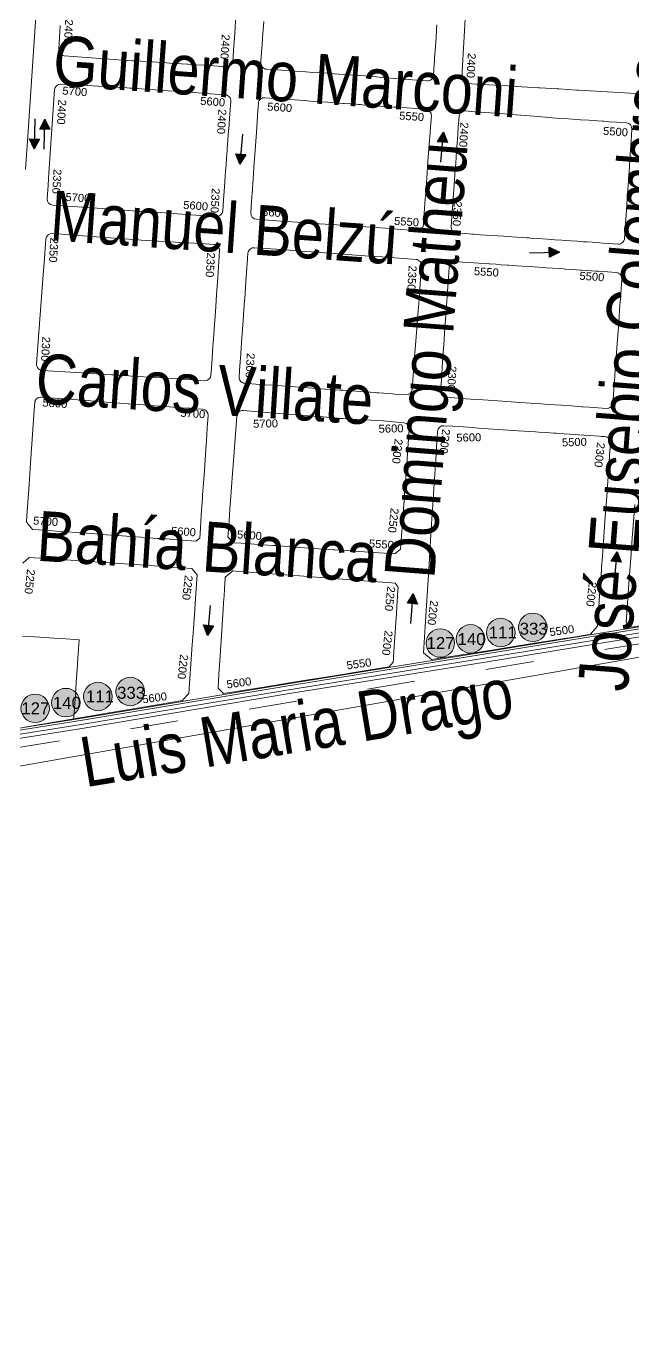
# Model space of a CAD drawing. Header units: millimetres. Extents: x 11558 to 23675, y 49449 to 61482.
# Drawn here: x 14856 to 15159, y 55464 to 56112 of the extents above; entities that cross this region are included whole.
import ezdxf

# ---------------------------------------------------------------- set-up
doc = ezdxf.new("R2010")
doc.units = ezdxf.units.MM
doc.linetypes.add('ACAD_ISO03W100', pattern=[30, 12, -18])
for name, color, linetype in [('0. plano base - nombres calles', 22, 'Continuous'), ('0. Plano Base - PLANO', 254, 'Continuous'), ('0. Plano base - sentido calles', 253, 'Continuous'), ('0.BARRIOS - DIVISIÓN', 12, 'ACAD_ISO03W100'), ('7. puesta en valor CC la lucila', 212, 'Continuous'), ('Linea 111 IDA', 139, 'Continuous'), ('Linea 140 IDA', 101, 'Continuous'), ('numeración', 7, 'Continuous')]:
    doc.layers.add(name, color=color, linetype=linetype)
doc.layers.add('Linea 127', color=7, linetype='Continuous', true_color=0x7c09c3, transparency=0.5)
doc.layers.add('Linea 707 - ex333', color=7, linetype='Continuous', true_color=0xad002b)
doc.layers.add('Linea 707 - ex333 -', color=7, linetype='Continuous', true_color=0x616161)
doc.layers.get('7. puesta en valor CC la lucila').off()
doc.styles.get("Standard").update_dxf_attribs({"font": 'arial.ttf'})

# ---------------------------------------------------------------- blocks, each defined once
blk = doc.blocks.new('MANZANAS')
at = {"layer": '0. Plano Base - PLANO', "color": 0, "linetype": 'Continuous', "lineweight": 5}
for points in [[(5634765.96, 6177905.79), (5634754.89, 6177900.84), (5634749.82, 6177898.58), (5634731.39, 6177890.33), (5634731.03, 6177890.17), (5634730.62, 6177889.99), (5634722.44, 6177886.33), (5634721.76, 6177886.03), (5634713.73, 6177882.44), (5634713.19, 6177882.2), (5634705.52, 6177878.77), (5634700.93, 6177876.71), (5634699.16, 6177875.92), (5634694.94, 6177874.03), (5634693.05, 6177873.19), (5634687.98, 6177870.92), (5634684.67, 6177869.44), (5634680.78, 6177867.7, -0.412659), (5634676.83, 6177869.2), (5634676.25, 6177870.47), (5634675.74, 6177871.6), (5634674.4, 6177874.55), (5634670.79, 6177882.5), (5634667.22, 6177890.37), (5634663.46, 6177898.64)], [(5634653.65, 6177886.64), (5634654.53, 6177884.63), (5634654.82, 6177883.96), (5634656.13, 6177880.97), (5634657.83, 6177877.09), (5634658.88, 6177874.69), (5634659.41, 6177873.49), (5634659.44, 6177873.42), (5634660.45, 6177871.1), (5634660.93, 6177870), (5634662.49, 6177866.45), (5634662.65, 6177866.08), (5634663.77, 6177863.53, -0.417991), (5634662.18, 6177859.56), (5634657.48, 6177857.58), (5634649.48, 6177854.2), (5634641.4, 6177850.78), (5634637.45, 6177849.12), (5634633.41, 6177847.41), (5634625.46, 6177844.01), (5634617.49, 6177840.52), (5634616.12, 6177839.92), (5634612.56, 6177838.37), (5634609.52, 6177837.04), (5634606.39, 6177835.67), (5634601.53, 6177833.55), (5634593.4, 6177830), (5634588.32, 6177827.78, -0.415057), (5634584.37, 6177829.33), (5634584.05, 6177830.08), (5634579.77, 6177839.94), (5634579.4, 6177840.8), (5634577.82, 6177844.44), (5634576.16, 6177848.27)], [(5634562.34, 6177844.68), (5634565.97, 6177836.41), (5634569.4, 6177828.62), (5634570.65, 6177825.75), (5634570.71, 6177825.63), (5634571.56, 6177823.7, -0.413394), (5634570.02, 6177819.75), (5634568.19, 6177818.94), (5634560.2, 6177815.4), (5634556.16, 6177813.61), (5634555.83, 6177813.47), (5634552.09, 6177811.82), (5634544.12, 6177808.29), (5634541, 6177806.91), (5634536.1, 6177804.74), (5634535.38, 6177804.43), (5634535, 6177804.26), (5634532.17, 6177803), (5634530.66, 6177802.34), (5634528.18, 6177801.24), (5634526.99, 6177800.71), (5634520.37, 6177797.79), (5634495.6, 6177787.24, -0.410311), (5634491.68, 6177788.79), (5634486.84, 6177799.75)]]:
    blk.add_lwpolyline(points, format="xyb", dxfattribs=at)
for points in [[(5634460.82, 6177828.07), (5634498.95, 6177740.73), (5634501.67, 6177734.49), (5634504.59, 6177727.8)], [(5634900.94, 6177680.67), (5634878.63, 6177664.23), (5634875.27, 6177665.11), (5634866.63, 6177685.17), (5634866.46, 6177685.57), (5634862.56, 6177694.63), (5634858.55, 6177703.95), (5634851.88, 6177719.46)], [(5634594.22, 6177552.52), (5634595.67, 6177556.62), (5634608.05, 6177562.02), (5634621.19, 6177567.75), (5634630.35, 6177571.74), (5634639.43, 6177575.7), (5634648.8, 6177579.79), (5634661.25, 6177585.22), (5634665.91, 6177587.25), (5634670.31, 6177589.17), (5634674.2, 6177587.52), (5634676.9, 6177581.28), (5634680.92, 6177571.98), (5634681.4, 6177570.87), (5634681.99, 6177569.5), (5634684.93, 6177562.68), (5634688.88, 6177553.54), (5634689.02, 6177553.22), (5634697.76, 6177532.99), (5634696.77, 6177529.28), (5634696.55, 6177528.42), (5634687.12, 6177521.29), (5634679.05, 6177515.18), (5634669.38, 6177507.87), (5634661.44, 6177501.86), (5634652.64, 6177495.2), (5634652.3, 6177495.97), (5634651.33, 6177498.19), (5634648.74, 6177504.1), (5634644.22, 6177514.43), (5634642.7, 6177517.9), (5634640.46, 6177523.02), (5634638.6, 6177527.28), (5634636.73, 6177531.54), (5634628.62, 6177527.97), (5634625.17, 6177526.45), (5634623.25, 6177525.6), (5634618.82, 6177523.64), (5634613.93, 6177521.49), (5634610.77, 6177520.09)], [(5634610.77, 6177520.09), (5634613.93, 6177521.49), (5634618.82, 6177523.64), (5634623.25, 6177525.6), (5634625.17, 6177526.45), (5634628.62, 6177527.97), (5634636.73, 6177531.54), (5634638.6, 6177527.28), (5634640.46, 6177523.02), (5634642.7, 6177517.9), (5634644.22, 6177514.43), (5634648.74, 6177504.1), (5634651.33, 6177498.19), (5634652.3, 6177495.97), (5634652.64, 6177495.2), (5634632.89, 6177480.26)]]:
    blk.add_lwpolyline(points, dxfattribs=at)
for points in [[(5634686.15, 6177855.11), (5634690.53, 6177856.96), (5634697.56, 6177859.94), (5634704.11, 6177862.72), (5634707.44, 6177864.12), (5634711.65, 6177865.9), (5634719.59, 6177869.26), (5634727.82, 6177872.78), (5634731.47, 6177874.37), (5634735.71, 6177876.21), (5634739.1, 6177877.69), (5634742.92, 6177879.35), (5634746.88, 6177881.08), (5634749.23, 6177882.1), (5634749.69, 6177882.3), (5634752.36, 6177883.46), (5634755.78, 6177884.95), (5634760.22, 6177886.88, -0.414039), (5634764.17, 6177885.33), (5634766.55, 6177879.88), (5634770.03, 6177871.89), (5634771.69, 6177868.08), (5634773.4, 6177864.16), (5634775.42, 6177859.53), (5634776.97, 6177855.97), (5634780.36, 6177848.2), (5634783.99, 6177839.88), (5634786.05, 6177835.17, -0.414222), (5634784.49, 6177831.22), (5634780.22, 6177829.36), (5634777.55, 6177828.19), (5634772.65, 6177826.05), (5634769.91, 6177824.86), (5634768.67, 6177824.32), (5634767.06, 6177823.62), (5634765.74, 6177823.04), (5634762.96, 6177821.83), (5634760.12, 6177820.59), (5634758.64, 6177819.95), (5634755.45, 6177818.55), (5634752.02, 6177817.06), (5634747.33, 6177815.02), (5634744.2, 6177813.65), (5634743.68, 6177813.43), (5634742.54, 6177812.93), (5634735.66, 6177809.93), (5634731.98, 6177808.32), (5634729.13, 6177807.08), (5634726.75, 6177806.04), (5634721.18, 6177803.61), (5634718.09, 6177802.27), (5634717.35, 6177801.95), (5634716.1, 6177801.4), (5634714.12, 6177800.54), (5634710.43, 6177798.93, -0.415037), (5634706.48, 6177800.49), (5634705.73, 6177802.22), (5634704.17, 6177805.82), (5634701.24, 6177812.58), (5634700.84, 6177813.53), (5634697.29, 6177821.73), (5634696.09, 6177824.5), (5634695.1, 6177826.81), (5634693.9, 6177829.57), (5634692.58, 6177832.63), (5634690.48, 6177837.48), (5634689.27, 6177840.28), (5634686.79, 6177846.02), (5634686.68, 6177846.27), (5634684.57, 6177851.16, -0.416484)], [(5634623.85, 6177761.23), (5634618.46, 6177758.89, -0.413859), (5634614.52, 6177760.45), (5634612.27, 6177765.61), (5634610.45, 6177769.78), (5634609.95, 6177770.94), (5634609.27, 6177772.49), (5634608.78, 6177773.61), (5634606.67, 6177778.47), (5634605.37, 6177781.44), (5634601.96, 6177789.27), (5634598.42, 6177797.4), (5634596.38, 6177802.09), (5634594.98, 6177805.29), (5634592.58, 6177810.82, -0.415345), (5634594.14, 6177814.77), (5634612.44, 6177822.66), (5634615.17, 6177823.83), (5634623.08, 6177827.24), (5634625.23, 6177828.17), (5634630.26, 6177830.34), (5634630.71, 6177830.53), (5634636.11, 6177832.86), (5634637.18, 6177833.31), (5634638.22, 6177833.76), (5634639.13, 6177834.16), (5634646.98, 6177837.54), (5634653.61, 6177840.39), (5634655.35, 6177841.15), (5634663.54, 6177844.67), (5634668.2, 6177846.68, -0.414403), (5634672.14, 6177845.11), (5634674.35, 6177839.97), (5634675.5, 6177837.29), (5634677.75, 6177832.07), (5634681.22, 6177823.99), (5634682.2, 6177821.72), (5634684.6, 6177816.14), (5634685.24, 6177814.64), (5634686.54, 6177811.62), (5634688.04, 6177808.14), (5634688.56, 6177806.92), (5634691.49, 6177800.12), (5634693.76, 6177794.84, -0.413235), (5634692.2, 6177790.9), (5634684.61, 6177787.61), (5634679.8, 6177785.52), (5634671.26, 6177781.81), (5634663.33, 6177778.37), (5634661.87, 6177777.74), (5634659.03, 6177776.5), (5634655.35, 6177774.91), (5634647.4, 6177771.46), (5634639.61, 6177768.07), (5634629.72, 6177763.78), (5634627.79, 6177762.94)], [(5634752.81, 6177727.65), (5634743.58, 6177723.64, -0.414227), (5634739.64, 6177725.19), (5634737.43, 6177730.27), (5634733.85, 6177738.51), (5634731.09, 6177744.87), (5634730.52, 6177746.19), (5634727.06, 6177754.14), (5634723.58, 6177762.17), (5634718.81, 6177773.14), (5634718.12, 6177774.73), (5634714.93, 6177782.07, -0.413837), (5634716.48, 6177786.01), (5634719.83, 6177787.47), (5634722.57, 6177788.67), (5634731.73, 6177792.66), (5634732.19, 6177792.86), (5634735.05, 6177794.11), (5634737.37, 6177795.12), (5634740.24, 6177796.37), (5634740.81, 6177796.62), (5634744.63, 6177798.28), (5634746.97, 6177799.3), (5634750.34, 6177800.77), (5634756.9, 6177803.63), (5634758.27, 6177804.23), (5634766.37, 6177807.76), (5634766.77, 6177807.93), (5634770.1, 6177809.38), (5634773.75, 6177810.98), (5634774.25, 6177811.2), (5634780.88, 6177814.09), (5634782.08, 6177814.61), (5634786.18, 6177816.4), (5634790.23, 6177818.16, -0.415292), (5634794.18, 6177816.6), (5634798.13, 6177807.46), (5634799.41, 6177804.48), (5634800.35, 6177802.31), (5634802.95, 6177796.3), (5634806.18, 6177788.82), (5634809.73, 6177780.59), (5634812.21, 6177774.83), (5634814.63, 6177769.24), (5634818.79, 6177759.58, -0.413483), (5634817.23, 6177755.64), (5634809.26, 6177752.18), (5634806.39, 6177750.93), (5634805.95, 6177750.74), (5634801.2, 6177748.68), (5634796.46, 6177746.62), (5634793.5, 6177745.33), (5634790.4, 6177743.98), (5634785.5, 6177741.85), (5634782.1, 6177740.37), (5634777.4, 6177738.33), (5634769.45, 6177734.88), (5634758.4, 6177730.08), (5634754.95, 6177728.58)], [(5634549.95, 6177729.13), (5634524.9, 6177718.26, -0.413441), (5634520.96, 6177719.82), (5634519.19, 6177723.86), (5634518.29, 6177725.92), (5634516.85, 6177729.22), (5634501.95, 6177763.31), (5634499.96, 6177767.87), (5634499.1, 6177769.85, -0.410176), (5634500.61, 6177773.79), (5634510.32, 6177778.19), (5634512.81, 6177779.32), (5634525.39, 6177785.02), (5634525.92, 6177785.26), (5634529.23, 6177786.7), (5634529.32, 6177786.74), (5634532.04, 6177787.92), (5634532.35, 6177788.05), (5634533.57, 6177788.58), (5634537.25, 6177790.18), (5634541.81, 6177792.15), (5634549.73, 6177795.59), (5634557.69, 6177799.04), (5634565.39, 6177802.37), (5634566.77, 6177802.97), (5634575.92, 6177806.94, -0.415156), (5634579.87, 6177805.37), (5634582.39, 6177799.5), (5634585.37, 6177792.55), (5634585.73, 6177791.73), (5634586.62, 6177789.67), (5634589.19, 6177783.66), (5634589.67, 6177782.54), (5634591.03, 6177779.39), (5634592.55, 6177775.83), (5634592.99, 6177774.82), (5634594.55, 6177771.19), (5634595.95, 6177767.93), (5634599.36, 6177759.99), (5634601.59, 6177754.79, -0.413171), (5634600.03, 6177750.85), (5634592.93, 6177747.78), (5634588.38, 6177745.8), (5634582.15, 6177743.1), (5634574.35, 6177739.72), (5634566.19, 6177736.18), (5634564.81, 6177735.58), (5634561.52, 6177734.15), (5634557.8, 6177732.54)], [(5634702.4, 6177776.26), (5634707.78, 6177763.64), (5634709.86, 6177758.76), (5634711.19, 6177755.62), (5634714.7, 6177747.37), (5634717.98, 6177739.67), (5634719.5, 6177736.12), (5634726.64, 6177719.34, -0.412827), (5634725.07, 6177715.41), (5634720.13, 6177713.27), (5634718.98, 6177712.78), (5634712.69, 6177710.07), (5634711.95, 6177709.75), (5634710.98, 6177709.33), (5634708.82, 6177708.4), (5634708.69, 6177708.34), (5634704.13, 6177706.37), (5634696.26, 6177702.98), (5634695.01, 6177702.44), (5634688.01, 6177699.42), (5634684.01, 6177697.69), (5634680.17, 6177696.04), (5634672.28, 6177692.63), (5634664.2, 6177689.15), (5634660.29, 6177687.46), (5634656.14, 6177685.67), (5634652.42, 6177684.06), (5634652.27, 6177684), (5634651.02, 6177683.46, -0.414237), (5634647.07, 6177685.03), (5634646, 6177687.52), (5634645.85, 6177687.87), (5634644.07, 6177691.99), (5634643.29, 6177693.79), (5634642.58, 6177695.43), (5634642.33, 6177696.02), (5634641.44, 6177698.08), (5634640.24, 6177700.88), (5634638.45, 6177705.01), (5634635.02, 6177712.97), (5634634.6, 6177713.93), (5634632.01, 6177719.96), (5634631.6, 6177720.89), (5634628.2, 6177728.78), (5634625.37, 6177735.35), (5634624.71, 6177736.86), (5634623.54, 6177739.59), (5634622.54, 6177741.89, -0.41441), (5634624.11, 6177745.83), (5634634.21, 6177750.18), (5634638.36, 6177751.97), (5634640.03, 6177752.69), (5634645.21, 6177754.91), (5634652.9, 6177758.23), (5634658.3, 6177760.55), (5634661.05, 6177761.74), (5634668.97, 6177765.15), (5634676.87, 6177768.55), (5634682.67, 6177771.05), (5634688.59, 6177773.6), (5634698.45, 6177777.84, -0.415382)], [(5634813.32, 6177615.58), (5634797.56, 6177603.94), (5634792.35, 6177605.11), (5634791.39, 6177607.28), (5634787.06, 6177617.11), (5634782.81, 6177626.74), (5634778.63, 6177636.21), (5634774.53, 6177645.52), (5634771.92, 6177651.44), (5634770.54, 6177654.57), (5634770.14, 6177655.46), (5634769.64, 6177656.6), (5634766.42, 6177663.89), (5634765.21, 6177666.65), (5634762.47, 6177672.84), (5634760.43, 6177677.48), (5634759.11, 6177680.47), (5634758.39, 6177682.1), (5634755.21, 6177689.31), (5634752.27, 6177695.97), (5634750.42, 6177700.16), (5634750.12, 6177700.84), (5634749.02, 6177703.33), (5634747.59, 6177706.57, -0.415395), (5634749.14, 6177710.53), (5634753.08, 6177712.25), (5634755.62, 6177713.36), (5634762.41, 6177716.32), (5634764.88, 6177717.4), (5634774.05, 6177721.4), (5634783.24, 6177725.41), (5634788.6, 6177727.74), (5634791.08, 6177728.83), (5634792.65, 6177729.51), (5634795.96, 6177730.95), (5634799.7, 6177732.59), (5634800.68, 6177733.01), (5634801.74, 6177733.48), (5634809.34, 6177736.79), (5634810.92, 6177737.48), (5634815.81, 6177739.62), (5634820.45, 6177741.64), (5634821.35, 6177742.03), (5634823, 6177742.75, -0.414993), (5634826.95, 6177741.19), (5634828.24, 6177738.21), (5634828.29, 6177738.1), (5634829.68, 6177734.88), (5634832.24, 6177728.97), (5634832.33, 6177728.75), (5634833.6, 6177725.82), (5634834.52, 6177723.69), (5634837.61, 6177716.57), (5634838.46, 6177714.61), (5634840.27, 6177710.42), (5634841.53, 6177707.52), (5634845.56, 6177698.19), (5634849.46, 6177689.18), (5634851.71, 6177683.99), (5634853.53, 6177679.78), (5634857.3, 6177671.07), (5634860.82, 6177662.94), (5634863.23, 6177657.37), (5634863.42, 6177656.94), (5634862.02, 6177651.53), (5634860.81, 6177650.64), (5634853.73, 6177645.41), (5634851.47, 6177643.74), (5634845.72, 6177639.5), (5634837.65, 6177633.54), (5634821.21, 6177621.4)], [(5634573.9, 6177649.42), (5634558.31, 6177642.54, -0.417564), (5634554.34, 6177644.1), (5634548.15, 6177658.58), (5634536.75, 6177685.23), (5634533.56, 6177692.7), (5634530.69, 6177699.41), (5634529.72, 6177701.67, -0.413716), (5634531.3, 6177705.6), (5634534.24, 6177706.87), (5634536.93, 6177708.02), (5634555.69, 6177716.08), (5634564.19, 6177719.74), (5634568.67, 6177721.66), (5634569.75, 6177722.13), (5634572.18, 6177723.17), (5634575.29, 6177724.51), (5634579.98, 6177726.52), (5634584.44, 6177728.54), (5634587.94, 6177730.12), (5634591.84, 6177731.88), (5634593.56, 6177732.65), (5634596.3, 6177733.89), (5634598.12, 6177734.71), (5634601.46, 6177736.22), (5634605.41, 6177738, -0.418304), (5634609.4, 6177736.46), (5634614.71, 6177724.25), (5634618.23, 6177716.14), (5634621.61, 6177708.36), (5634623.31, 6177704.45), (5634623.34, 6177704.39), (5634625.07, 6177700.39), (5634626.08, 6177698.08), (5634626.99, 6177695.99), (5634628.5, 6177692.5), (5634631.99, 6177684.46), (5634634.24, 6177679.3, -0.412572), (5634632.7, 6177675.36), (5634627.36, 6177673.01), (5634615.17, 6177667.63), (5634610.72, 6177665.67), (5634607.11, 6177664.07), (5634602.38, 6177661.98), (5634599.14, 6177660.55), (5634598.01, 6177660.06), (5634591.15, 6177657.03), (5634590.23, 6177656.62), (5634587.1, 6177655.24), (5634583.2, 6177653.53), (5634581.3, 6177652.69)], [(5634686.35, 6177611.64), (5634682.63, 6177610.03), (5634678.99, 6177611.53), (5634677.68, 6177614.59), (5634675.82, 6177618.9), (5634673.53, 6177624.22), (5634671.88, 6177628.04), (5634671.02, 6177630.04), (5634667.29, 6177638.71), (5634663.1, 6177648.44), (5634655.07, 6177667.06, -0.416516), (5634656.66, 6177671.01), (5634665.88, 6177674.9), (5634675.24, 6177678.84), (5634684.59, 6177682.78), (5634691.52, 6177685.7), (5634693.65, 6177686.6), (5634701.62, 6177689.96), (5634702.8, 6177690.45), (5634709.03, 6177693.27), (5634712.25, 6177694.74), (5634715.65, 6177696.26), (5634718.54, 6177697.53), (5634721.06, 6177698.64), (5634727.38, 6177701.25), (5634730.65, 6177702.59, -0.409193), (5634734.55, 6177701.01), (5634738.37, 6177692.16), (5634741.52, 6177684.87), (5634742.38, 6177682.87), (5634742.68, 6177682.19), (5634745.18, 6177676.41), (5634746.36, 6177673.67), (5634747.76, 6177670.43), (5634748.86, 6177667.88), (5634750.34, 6177664.46), (5634752.48, 6177659.5), (5634753.09, 6177658.08), (5634754.11, 6177655.73), (5634758.37, 6177645.86), (5634756.95, 6177642.36), (5634747.39, 6177638.2), (5634738.32, 6177634.25), (5634735.18, 6177632.89), (5634729.35, 6177630.35), (5634728.7, 6177630.07), (5634719.99, 6177626.28), (5634711.04, 6177622.39), (5634701.9, 6177618.41), (5634700.84, 6177617.95), (5634698.57, 6177616.96), (5634692.52, 6177614.33), (5634690.35, 6177613.39)], [(5634593.55, 6177571.02), (5634590.7, 6177569.79), (5634589.96, 6177570.09), (5634587.42, 6177571.13), (5634586.76, 6177571.39), (5634586.28, 6177571.59), (5634585.04, 6177574.44), (5634578.77, 6177588.9), (5634574.54, 6177598.66), (5634562.99, 6177625.27), (5634562.46, 6177626.49, -0.414939), (5634564.04, 6177630.44), (5634565.36, 6177631), (5634570.14, 6177633.05), (5634574.85, 6177635.06), (5634588.83, 6177641.04), (5634591.93, 6177642.37), (5634604.13, 6177647.59), (5634604.4, 6177647.7), (5634607.53, 6177649.04), (5634616.6, 6177652.92), (5634623, 6177655.66), (5634628.9, 6177658.18), (5634632.45, 6177659.7), (5634635.04, 6177660.81), (5634638.36, 6177662.23, -0.412315), (5634642.29, 6177660.67), (5634644.73, 6177655.07), (5634646.17, 6177651.77), (5634650.11, 6177642.73), (5634654.17, 6177633.39), (5634658.22, 6177624.11), (5634658.75, 6177622.89), (5634662.15, 6177615.08), (5634664.81, 6177608.96), (5634666.78, 6177604.45), (5634665.82, 6177602.2), (5634654.69, 6177597.4), (5634653.77, 6177597), (5634652.13, 6177596.3), (5634651.3, 6177595.94), (5634651.05, 6177595.83), (5634648.9, 6177594.9), (5634648.29, 6177594.64), (5634643.65, 6177592.64), (5634642.91, 6177592.32), (5634633.9, 6177588.43), (5634629.91, 6177586.71), (5634628.97, 6177586.3), (5634624.65, 6177584.44), (5634623.5, 6177583.94), (5634615.59, 6177580.53), (5634601.7, 6177574.54)]]:
    blk.add_lwpolyline(points, format="xyb", close=True, dxfattribs=at)
blk.add_lwpolyline([(5634716.49, 6177543.41), (5634713.17, 6177540.94), (5634709.47, 6177542.1), (5634708.15, 6177545.1), (5634706.68, 6177548.45), (5634704, 6177554.55), (5634699.96, 6177563.76), (5634697.9, 6177568.47), (5634697.85, 6177568.57), (5634694.57, 6177576.06), (5634693.87, 6177577.66), (5634692.23, 6177581.4), (5634690.93, 6177584.36), (5634690.66, 6177584.98), (5634689.8, 6177586.94), (5634688.15, 6177590.7), (5634687.65, 6177591.83), (5634687.12, 6177593.04), (5634689.03, 6177597.45), (5634691.77, 6177598.62), (5634694.25, 6177599.68), (5634703.35, 6177603.58), (5634707.36, 6177605.3), (5634715.2, 6177608.65), (5634716.44, 6177609.19), (5634719.7, 6177610.58), (5634725.62, 6177613.11), (5634729.41, 6177614.74), (5634731.4, 6177615.59), (5634735.05, 6177617.16), (5634744.05, 6177621.01), (5634747.18, 6177622.34), (5634753.69, 6177625.13), (5634760.3, 6177627.95), (5634763.75, 6177629.43), (5634766.02, 6177628.39), (5634767.68, 6177624.63), (5634769.12, 6177621.37), (5634769.76, 6177619.9), (5634769.9, 6177619.59), (5634771.41, 6177616.16), (5634773.15, 6177612.21), (5634777.17, 6177603.08), (5634779.99, 6177596.66), (5634780.52, 6177595.48), (5634781.16, 6177594), (5634780.41, 6177590.93), (5634771.96, 6177584.65), (5634765.47, 6177579.83), (5634763.09, 6177578.05), (5634754.72, 6177571.83), (5634746.63, 6177565.82), (5634738.31, 6177559.63), (5634732.75, 6177555.5), (5634730.35, 6177553.72), (5634721.73, 6177547.3), (5634717.58, 6177544.22)], close=True, dxfattribs=at)
blk = doc.blocks.new('140')
at = {"layer": 'Linea 140 IDA', "lineweight": 211, "true_color": 0xededed}
h = blk.add_hatch(color=7, dxfattribs=at)
h.dxf.hatch_style = 1
edge = h.paths.add_edge_path()
edge.add_arc((0, 0), 7.11, 0, 360)
at = {"layer": 'Linea 140 IDA', "lineweight": 9}
blk.add_circle((0, 0), 7.11, dxfattribs=at)
at = {"layer": 'Linea 140 IDA', "lineweight": 15, "insert": (-6.46, 2.88), "char_height": 6, "attachment_point": 1}
blk.add_mtext_dynamic_manual_height_columns('140', width=16.4579, gutter_width=12.5, heights=[0], dxfattribs=at)
blk = doc.blocks.new('111')
at = {"layer": 'Linea 111 IDA', "lineweight": 211, "true_color": 0xededed}
h = blk.add_hatch(color=7, dxfattribs=at)
h.dxf.hatch_style = 1
edge = h.paths.add_edge_path()
edge.add_arc((0, 0), 7.11, 0, 360)
at = {"layer": 'Linea 111 IDA', "lineweight": 9}
blk.add_circle((0, 0), 7.11, dxfattribs=at)
at = {"layer": 'Linea 111 IDA', "lineweight": 15, "insert": (-5.99, 3.05), "char_height": 6, "attachment_point": 1}
blk.add_mtext_dynamic_manual_height_columns('111', width=16.4579, gutter_width=12.5, heights=[0], dxfattribs=at)
blk = doc.blocks.new('707 ida')
at = {"layer": 'Linea 707 - ex333', "lineweight": 211, "true_color": 0xededed}
h = blk.add_hatch(color=7, dxfattribs=at)
h.dxf.hatch_style = 1
edge = h.paths.add_edge_path()
edge.add_arc((-10.26, 6.45), 7.11, 0, 360)
at = {"layer": 'Linea 707 - ex333', "lineweight": 9}
blk.add_circle((-10.26, 6.45), 7.11, dxfattribs=at)
at = {"layer": 'Linea 707 - ex333', "lineweight": 211, "insert": (-16.82, 8.81), "char_height": 6, "attachment_point": 1}
blk.add_mtext_dynamic_manual_height_columns('333', width=27.2677, gutter_width=12.5, heights=[0], dxfattribs=at)
blk = doc.blocks.new('127')
at = {"layer": 'Linea 127', "lineweight": 211, "true_color": 0xededed, "transparency": 33554687}
h = blk.add_hatch(color=7, dxfattribs=at)
h.dxf.hatch_style = 1
edge = h.paths.add_edge_path()
edge.add_arc((0, 0), 7.11, 0, 360)
at = {"layer": 'Linea 127', "lineweight": 9}
blk.add_circle((0, 0), 7.11, dxfattribs=at)
at = {"layer": 'Linea 127', "lineweight": 211}
blk.add_text('127', height=6, dxfattribs=at).set_placement((-6.91, -2.98))

msp = doc.modelspace()

# ---------------------------------------------------------------- hatches: boundary and pattern name
at = {"layer": '0. Plano base - sentido calles', "linetype": 'Continuous', "lineweight": 25, "ltscale": 2, "true_color": 0x1a1a1a}
h = msp.add_hatch(color=250, dxfattribs=at)
h.dxf.hatch_style = 1
h.paths.add_polyline_path([(14865.46, 56065.27), (14862.86, 56060.33), (14865.36, 56060.27)])
h.paths.add_polyline_path([(14865.46, 56065.27), (14865.36, 56060.27), (14867.86, 56060.22)])
h = msp.add_hatch(color=250, dxfattribs=at)
h.dxf.hatch_style = 1
h.paths.add_polyline_path([(15064.54, 56058.73), (15061.62, 56053.96), (15064.11, 56053.75)])
h.paths.add_polyline_path([(15064.54, 56058.73), (15064.11, 56053.75), (15066.6, 56053.54)])
h = msp.add_hatch(color=250, dxfattribs=at)
h.dxf.hatch_style = 1
h.paths.add_polyline_path([(14860.15, 56050.38), (14862.75, 56055.33), (14860.26, 56055.38)])
h.paths.add_polyline_path([(14860.15, 56050.38), (14860.26, 56055.38), (14857.76, 56055.43)])
h = msp.add_hatch(color=250, dxfattribs=at)
h.dxf.hatch_style = 1
h.paths.add_polyline_path([(14962.92, 56042.78), (14965.84, 56047.55), (14963.35, 56047.77)])
h.paths.add_polyline_path([(14962.92, 56042.78), (14963.35, 56047.77), (14960.86, 56047.98)])
h = msp.add_hatch(color=250, dxfattribs=at)
h.dxf.hatch_style = 1
h.paths.add_polyline_path([(15122.45, 55998.81), (15117.4, 56001.2), (15117.45, 55998.7)])
h.paths.add_polyline_path([(15122.45, 55998.81), (15117.45, 55998.7), (15117.51, 55996.2)])
h = msp.add_hatch(color=250, dxfattribs=at)
h.dxf.hatch_style = 1
h.paths.add_polyline_path([(15151.25, 55849), (15148.33, 55844.23), (15150.82, 55844.01)])
h.paths.add_polyline_path([(15151.25, 55849), (15150.82, 55844.01), (15153.31, 55843.8)])
h = msp.add_hatch(color=250, dxfattribs=at)
h.dxf.hatch_style = 1
h.paths.add_polyline_path([(15049.49, 55828.02), (15046.58, 55823.25), (15049.07, 55823.04)])
h.paths.add_polyline_path([(15049.49, 55828.02), (15049.07, 55823.04), (15051.56, 55822.83)])
h = msp.add_hatch(color=250, dxfattribs=at)
h.dxf.hatch_style = 1
h.paths.add_polyline_path([(14946.74, 55807.22), (14949.66, 55811.99), (14947.17, 55812.2)])
h.paths.add_polyline_path([(14946.74, 55807.22), (14947.17, 55812.2), (14944.68, 55812.41)])

# ---------------------------------------------------------------- linework, layer by layer
at = {"layer": '0. Plano base - sentido calles', "color": 250, "linetype": 'Continuous', "lineweight": 25, "ltscale": 2, "true_color": 0x1a1a1a}
for points in [[(14860.46, 56065.38), (14860.15, 56050.38), (14857.76, 56055.43), (14862.75, 56055.33), (14860.15, 56050.38)], [(14865.15, 56050.28), (14865.46, 56065.27), (14867.86, 56060.22), (14862.86, 56060.33), (14865.46, 56065.27)], [(14964.2, 56057.73), (14962.92, 56042.78), (14960.86, 56047.98), (14965.84, 56047.55), (14962.92, 56042.78)], [(15063.26, 56043.79), (15064.54, 56058.73), (15066.6, 56053.54), (15061.62, 56053.96), (15064.54, 56058.73)], [(15107.46, 55998.46), (15122.45, 55998.81), (15117.51, 55996.2), (15117.4, 56001.2), (15122.45, 55998.81)], [(15149.97, 55834.05), (15151.25, 55849), (15153.31, 55843.8), (15148.33, 55844.23), (15151.25, 55849)], [(15048.22, 55813.08), (15049.49, 55828.02), (15051.56, 55822.83), (15046.58, 55823.25), (15049.49, 55828.02)], [(14948.02, 55822.16), (14946.74, 55807.22), (14944.68, 55812.41), (14949.66, 55811.99), (14946.74, 55807.22)]]:
    msp.add_lwpolyline(points, dxfattribs=at)
at = {"layer": '0.BARRIOS - DIVISIÓN', "color": 14, "lineweight": 18, "ltscale": 2}
msp.add_lwpolyline([(13967.63, 56603.49), (14252.98, 55490.76), (14844.04, 55753.84), (14849.07, 55750.6), (15260.54, 55819.41), (15243.48, 55607.68), (16311.92, 55648.81), (17552.48, 55699.13)], dxfattribs=at)
at = {"layer": 'Linea 111 IDA', "lineweight": 15}
msp.add_lwpolyline([(15121.08, 54915.79), (15100.6, 55040.13), (15082.53, 55154.21), (15060.31, 55291.03), (15223.27, 55296.65), (15236.17, 55439.2), (15240.46, 55479.75), (15246.11, 55535.96), (15251.55, 55606.94), (15254.31, 55649.64), (15260, 55702.83), (15268.04, 55803.99), (15269.7, 55825.95), (15231.15, 55819.71), (15084.03, 55795.68), (14986.36, 55779.89), (14883.58, 55762.7), (14851.01, 55757.51)], dxfattribs=at)
at = {"layer": 'Linea 127', "lineweight": 15}
msp.add_lwpolyline([(15127.21, 55446.45), (15235.15, 55440.37), (15238.99, 55479.92), (15244.3, 55535.81), (15251.21, 55621.1), (15252.95, 55649.57), (15258.51, 55699.53), (15266.35, 55803.36), (15267.91, 55827.8), (15230.83, 55821.68), (15083.71, 55797.66), (14986.04, 55781.86), (14883.25, 55764.67), (14850.73, 55759.49)], dxfattribs=at)
at = {"layer": 'Linea 140 IDA', "lineweight": 15}
msp.add_lwpolyline([(15124.13, 54915.74), (15103.56, 55040.6), (15085.5, 55154.68), (15063.82, 55288.15), (15226.02, 55293.75), (15239.15, 55438.9), (15243.44, 55479.44), (15249.1, 55535.7), (15254.55, 55606.73), (15257.3, 55649.38), (15262.99, 55702.55), (15271.03, 55803.76), (15272.98, 55829.52), (15230.67, 55822.67), (15083.55, 55798.65), (14985.87, 55782.85), (14883.09, 55765.66), (14850.59, 55760.48)], dxfattribs=at)
at = {"layer": 'Linea 707 - ex333', "lineweight": 15}
msp.add_lwpolyline([(15906.22, 56238.18), (16063.64, 55966.07), (16065.46, 55944.32), (15256.11, 55907.43), (15248.88, 55820.55), (15231.47, 55817.74), (15084.35, 55793.71), (14986.69, 55777.92), (14883.9, 55760.72), (14851.28, 55755.53), (14829.26, 55752.87), (14762.73, 55723.64), (14605.22, 55653.68), (14570.88, 55638.74), (14526.01, 55617.62), (14403.83, 55564.06), (14391.09, 55558.38), (14418.69, 56035.24), (14434.01, 56302.72)], dxfattribs=at)
at = {"layer": 'Linea 707 - ex333 -', "lineweight": 15}
msp.add_lwpolyline([(15004.08, 58006.28), (15054.81, 57852.71), (15244.59, 57103.36), (15293.85, 57066.81), (15041.63, 56739.12), (14859.16, 56708.95), (14685.35, 56789.76), (14378.63, 56704.23), (14437.37, 56497.75), (14423.5, 56295.82), (14380.05, 55543.62), (14849.02, 55741.12), (15259.02, 55813.38), (15254.74, 55758.99), (16074.96, 55789.16), (16068.71, 55940.22), (16290.82, 55948.33), (16284.29, 56100.61), (16770.05, 56119.2)], dxfattribs=at)

# ---------------------------------------------------------------- block references
at = {"layer": '0. Plano Base - PLANO', "color": 28, "lineweight": 5, "true_color": 0x0d0d0d, "rotation": 332.5463477508169}
msp.add_blockref('MANZANAS', (-7833237.48, -2828296.13), dxfattribs=at)
at = {"layer": '7. puesta en valor CC la lucila', "color": 250, "lineweight": 30, "rotation": 332.5463477508169}
msp.add_blockref('MANZANAS', (-7833237.48, -2828296.13), dxfattribs=at)
at = {"layer": 'Linea 111 IDA', "lineweight": 15}
for p in [(15093.18, 55808.63), (14891.94, 55776.66)]:
    msp.add_blockref('111', p, dxfattribs=at)
at = {"layer": 'Linea 127', "lineweight": 15}
for p in [(15063.01, 55803.36), (14860.61, 55770.74)]:
    msp.add_blockref('127', p, dxfattribs=at)
at = {"layer": 'Linea 140 IDA', "lineweight": 15}
for p in [(15078.05, 55805.47), (14875.92, 55773.61)]:
    msp.add_blockref('140', p, dxfattribs=at)
at = {"layer": 'Linea 707 - ex333', "lineweight": 15}
for p in [(15119.44, 55804.75), (14918.35, 55772.72)]:
    msp.add_blockref('707 ida', p, dxfattribs=at)

# ---------------------------------------------------------------- texts
at = {"layer": '0. plano base - nombres calles', "color": 250, "lineweight": 15, "true_color": 0x1a1a1a, "char_height": 25, "attachment_point": 1}
for s, insert, rotation in [('{\\fArial Narrow|b0|i0|c0|p34;Guillermo Marconi}', (14870.68, 56107.19), 356.00006), ('{\\fArial Narrow|b0|i0|c0|p34;José Eusebio Colombres}', (15131.65, 55780.63), 85.60731), ('{\\fArial Narrow|b0|i0|c0|p34;Domingo Matheu}', (15035.04, 55837.1), 85.60731), ('{\\fArial Narrow|b0|i0|c0|p34;Manuel Belzú}', (14869.24, 56029.67), 356.00006), ('{\\fArial Narrow|b0|i0|c0|p34;Carlos Villate}', (14861.89, 55948.25), 356.33386), ('{\\fArial Narrow|b0|i0|c0|p34;Bahía Blanca}', (14862.49, 55869.51), 356.33386), ('{\\fArial Narrow|b0|i0|c0|p34;Luis Maria Drago}', (14881.57, 55755.91), 9.36236)]:
    msp.add_mtext_dynamic_manual_height_columns(s, width=329.255, gutter_width=12.5, heights=[0], dxfattribs=dict(at, insert=insert, rotation=rotation))
at = {"layer": 'numeración', "color": 251, "true_color": 0x606162, "char_height": 4, "attachment_point": 1}
for s, insert, rotation in [('\\pt12;2400', (14879.61, 56114.98), 266.73141), ('\\pt12;2400', (14957.84, 56107.54), 266.73141), ('\\pt12;2400', (15080.77, 56098.15), 266.73141), ('5700', (14874.35, 56081.55), 356.18192), ('5600', (14943.22, 56076.43), 356.18192), ('\\pt12;2400', (14876.19, 56074.87), 266.73141), ('\\pt12;2400', (14956.16, 56070.11), 266.73141), ('5600', (14976.69, 56073.59), 356.18192), ('5550', (15042.59, 56069.08), 356.18192), ('\\pt12;2400', (15077.07, 56063.56), 266.73141), ('5500', (15144.44, 56061.44), 356.18192), ('\\pt12;2350', (14873.82, 56040.19), 266.73141), ('\\pt12;2350', (14952.88, 56030.65), 266.73141), ('5700', (14875.9, 56028.42), 356.18192), ('5600', (14934.72, 56024.44), 356.18192), ('\\pt12;2350', (15073.79, 56024.09), 266.73141), ('5600', (14974.15, 56020.95), 356.18192), ('5550', (15040.05, 56016.44), 356.18192), ('\\pt12;2350', (14872.21, 56005.92), 266.73141), ('\\pt12;2350', (14950.48, 55998.49), 266.73141), ('\\pt12;2350', (15051.21, 55991.97), 266.73141), ('5550', (15079.91, 55991.32), 356.18192), ('5500', (15132.64, 55989), 356.18192), ('\\pt12;2300', (14868.21, 55956.44), 266.73141), ('\\pt12;2300', (14970.35, 55948.18), 266.73141), ('\\pt12;2300', (15071.08, 55941.66), 266.73141), ('5800', (14864.43, 55925.66), 356.18192), ('5700', (14933.3, 55920.53), 356.18192), ('5700', (14969.42, 55914.96), 1.36909), ('5600', (15032.12, 55912.48), 1.36909), ('2300', (15067.96, 55910.11), 263.43383), ('5600', (15070.94, 55908), 1.36909), ('2300', (15044.26, 55905.16), 263.43383), ('5500', (15123.67, 55905.68), 1.36909), ('2300', (15145.29, 55903.35), 263.43383), ('2250', (15042.25, 55870.59), 263.43383), ('5700', (14859.75, 55866.65), 356.18192), ('5600', (14928.62, 55861.52), 356.18192), ('5600', (14961.58, 55859.7), 356.18192), ('5550', (15027.48, 55855.19), 356.18192), ('2250', (14860.62, 55840.02), 263.43383), ('2250', (14939.39, 55836.99), 263.43383), ('2250', (15040.56, 55831.45), 263.43383), ('2200', (15141.21, 55833.75), 263.43383), ('2200', (15061.97, 55824.41), 263.43383), ('5500', (15117.22, 55810.74), 8.00174), ('2200', (15039.24, 55809.34), 263.43383), ('2200', (14937.08, 55797.46), 263.43383), ('5550', (15015.91, 55794.11), 8.00174), ('5600', (14955.95, 55784.61), 8.00174), ('5600', (14913.81, 55777.14), 8.00174)]:
    msp.add_mtext_dynamic_manual_height_columns(s, width=16.0314, gutter_width=12.5, heights=[0], dxfattribs=dict(at, insert=insert, rotation=rotation))

doc.saveas('drawing.dxf')
